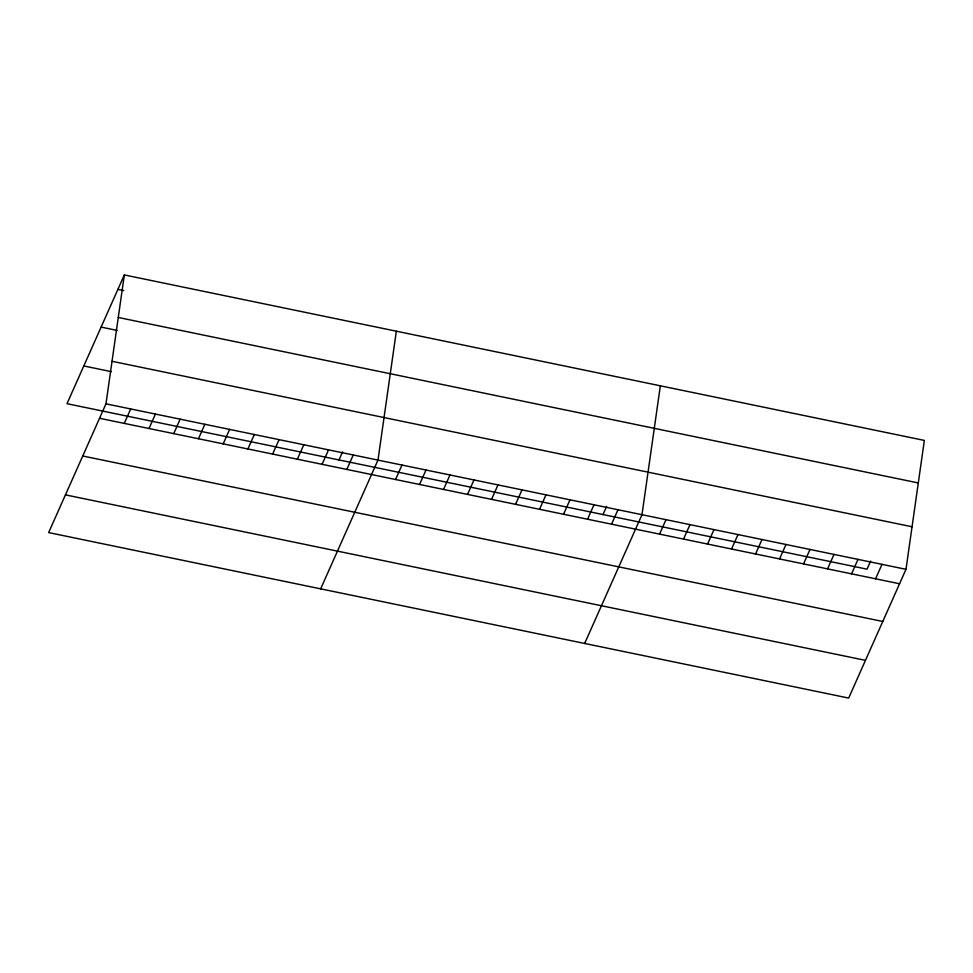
<?xml version="1.0" encoding="UTF-8"?>
<svg xmlns="http://www.w3.org/2000/svg" width="973" height="973" viewBox="0 0 973 973"><rect width="100%" height="100%" fill="white"/><g stroke="black" fill="none" stroke-linecap="round" stroke-linejoin="round"><path stroke-width="1.46" d="M105.972 403.831L124.325 274.933L924.35 440.416L905.997 569.314L848.675 698.067L48.65 532.584L105.972 403.831L905.997 569.314M396.339 331.197L377.986 460.095L320.652 588.86M660.339 385.807L641.985 514.705L584.664 643.457M124.325 274.933L67.003 403.686L867.028 569.169L870.616 561.08M124.276 423.389L130.71 408.94M149.003 428.509L155.437 414.06M173.729 433.617L180.163 419.181M198.456 438.738L204.889 424.289M223.182 443.846L229.616 429.409M247.908 448.967L254.342 434.517M272.647 454.075L279.069 439.638M297.373 459.195L303.795 444.746M322.099 464.303L328.533 449.867M339.005 459.949L342.605 451.861M346.826 469.424L353.26 454.975M395.549 479.507L401.983 465.058M419.558 484.469L425.979 470.02M443.554 489.431L449.988 474.982M467.551 494.393L473.985 479.957M491.56 499.356L497.981 484.919M515.556 504.33L521.99 489.881M539.553 509.293L545.987 494.843M563.562 514.255L569.983 499.806M587.558 519.217L593.992 504.78M603.017 514.559L606.617 506.471M611.555 524.179L617.989 509.743M659.56 534.116L665.994 519.667M683.557 539.078L689.991 524.629M707.566 544.041L713.987 529.592M731.562 549.003L737.996 534.566M755.559 553.965L761.993 539.529M779.568 558.94L785.989 544.491M803.564 563.902L809.998 549.453M827.561 568.864L833.995 554.415M851.57 573.827L857.991 559.39M875.566 578.789L882 564.352M117.903 289.37L123.717 290.574M118.268 317.466L918.293 482.949M101.107 327.098L117.101 330.406M112.029 361.287L912.054 526.77M83.8 365.957L111.433 371.674M99.55 418.281L899.563 583.764M82.754 455.996L882.766 621.479M65.446 494.868L865.471 660.351"/></g></svg>
